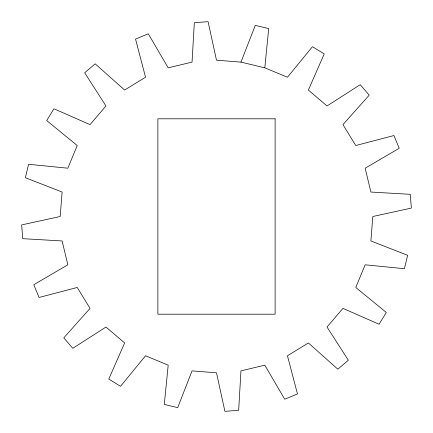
<?xml version="1.0" encoding="UTF-8"?>
<svg xmlns="http://www.w3.org/2000/svg" width="433" height="433" viewBox="0 0 433 433"><rect width="100%" height="100%" fill="white"/><g stroke="black" fill="none" stroke-linecap="round" stroke-linejoin="round"><path stroke-width="0.65" d="M264.801 67.835L268.709 28.589L255.291 25.363L240.954 62.114L216.5 60.187L208.089 21.65L194.33 22.733L192.046 62.114L168.199 67.835L148.286 33.785L135.534 39.067L145.537 77.226L124.623 90.042L95.163 63.808L84.668 72.771L105.971 105.971L90.042 124.623L53.919 108.775L46.704 120.542L77.226 145.537L67.835 168.199L28.589 164.291L25.363 177.709L62.114 192.046L60.187 216.5L21.65 224.911L22.733 238.67L62.114 240.954L67.835 264.801L33.785 284.714L39.067 297.466L77.226 287.463L90.042 308.377L63.808 337.837L72.771 348.332L105.971 327.029L124.623 342.958L108.775 379.081L120.542 386.296L145.537 355.774L168.199 365.165L164.291 404.411L177.709 407.637L192.046 370.886L216.5 372.813L224.911 411.35L238.67 410.267L240.954 370.886L264.801 365.165L284.714 399.215L297.466 393.933L287.463 355.774L308.377 342.958L337.837 369.192L348.332 360.229L327.029 327.029L342.958 308.377L379.081 324.225L386.296 312.458L355.774 287.463L365.165 264.801L404.411 268.709L407.637 255.291L370.886 240.954L372.813 216.5L411.35 208.089L410.267 194.33L370.886 192.046L365.165 168.199L399.215 148.286L393.933 135.534L355.774 145.537L342.958 124.623L369.192 95.163L360.229 84.668L327.029 105.971L308.377 90.042L324.225 53.919L312.458 46.704L287.463 77.226L264.801 67.835L240.954 62.114M275.117 118.804L157.883 118.804L157.883 314.196L275.117 314.196L275.117 118.804"/></g></svg>
